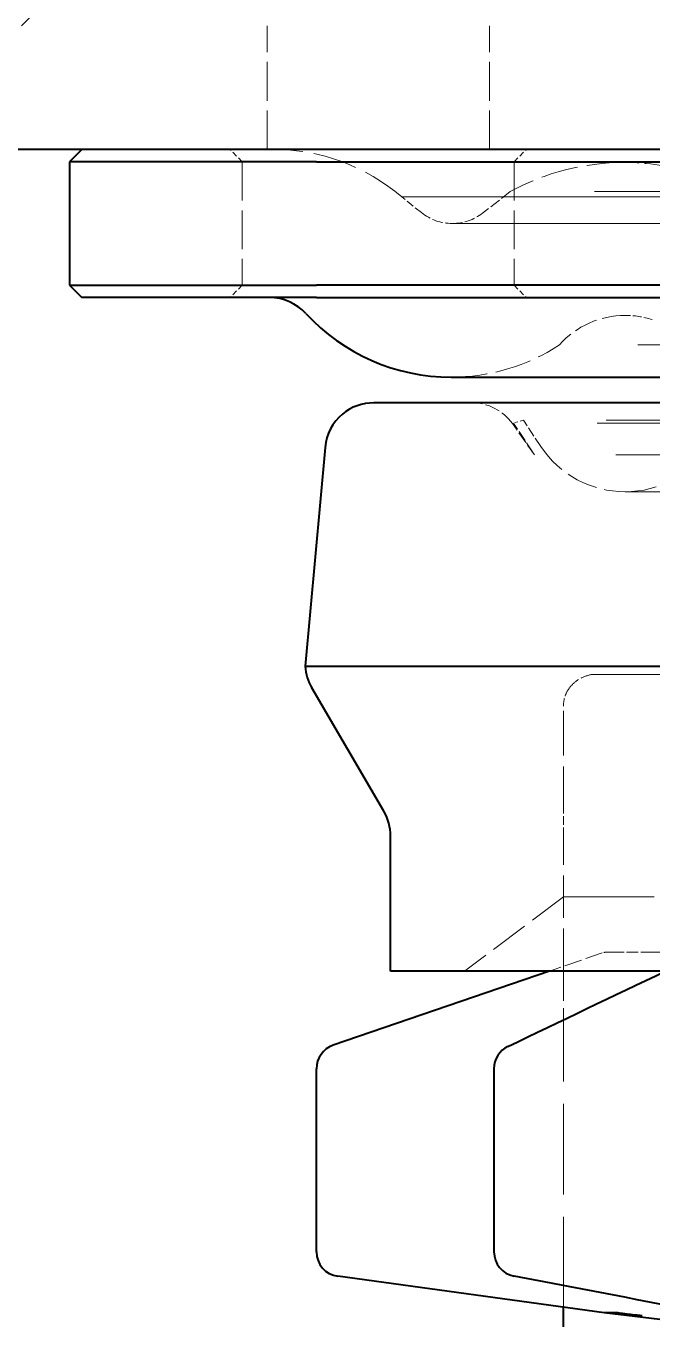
# Model space of a CAD drawing. Header units: millimetres. Extents: x 0 to 51860, y 0 to 5940.
# Drawn here: x 6028.9 to 6054.2, y 1755.7 to 1808 of the extents above; entities that cross this region are included whole.
import ezdxf

# ---------------------------------------------------------------- set-up
doc = ezdxf.new("R2010")
doc.units = ezdxf.units.MM
doc.header["$LTSCALE"] = 10
doc.linetypes.add('DASHED', pattern=[0.2067, 0.1654, -0.0413])
for name, color, linetype, lineweight in [('가려진 것(ISO)', 2, 'DASHED', 18), ('가시적인 것(ISO)', 3, 'Continuous', 40), ('해치(ISO)', 7, 'Continuous', 18)]:
    doc.layers.add(name, color=color, linetype=linetype, lineweight=lineweight)

msp = doc.modelspace()

# ---------------------------------------------------------------- hatches: boundary and pattern name
at = {"layer": '해치(ISO)'}
h = msp.add_hatch(dxfattribs=at)
h.set_pattern_fill('ANSI31', color=256, scale=254, style=0)
h.set_pattern_definition([(45, (0, 0), (-22.45064, 22.45064), [])])
h.paths.add_polyline_path([(6128.1612, 3358.0063), (6043.1612, 3358.0063), (6043.1612, 3355.7063), (6128.1612, 3355.7063)])
h.paths.add_polyline_path([(5363.1612, 3358.0063), (5328.1612, 3358.0063), (5278.1612, 3358.0063), (5278.1612, 3355.7063), (5363.1612, 3355.7063)])
h.paths.add_polyline_path([(5278.1612, 1808.0063), (5378.1612, 1808.0063), (5378.1612, 1838.0063), (5419.9067, 1838.0063), (5419.9067, 1840.3063), (5278.1612, 1840.3063)])
h.paths.add_polyline_path([(5280.4612, 1838.0063), (5375.8612, 1838.0063), (5375.8612, 1810.3063), (5280.4612, 1810.3063)], flags=0)
h.paths.add_polyline_path([(6028.1612, 1808.0063), (6128.1612, 1808.0063), (6128.1612, 1840.3063), (6030.1612, 1840.3063), (6030.1612, 1842.3063), (6017.1612, 1842.3063), (6017.1612, 1880.3063), (6015.1612, 1880.3063), (6015.1612, 1840.3063), (5723.7612, 1840.3063), (5723.7612, 1880.3063), (5721.7612, 1880.3063), (5721.7612, 1842.3063), (5708.7612, 1842.3063), (5708.7612, 1840.3063), (5486.4157, 1840.3063), (5486.4157, 1838.0063), (6028.1612, 1838.0063)])
h.paths.add_polyline_path([(6030.4612, 1810.3063), (6030.4612, 1838.0063), (6125.8612, 1838.0063), (6125.8612, 1810.3063)], flags=0)

# ---------------------------------------------------------------- linework, layer by layer
at = {"layer": '가려진 것(ISO)', "ltscale": 0.952248}
for p, q in [((6038.6612, 1803.0063), (6038.6612, 1808.0063)), ((6047.6612, 1803.0063), (6047.6612, 1808.0063)), ((6037.6612, 1802.5063), (6037.6612, 1797.5063)), ((6048.6612, 1802.5063), (6048.6612, 1797.5063)), ((6050.6612, 1772.7463), (6046.6612, 1769.7463))]:
    msp.add_line(p, q, dxfattribs=at)
at = {"layer": '가려진 것(ISO)', "ltscale": 0.134582}
for p, q in [((6037.6612, 1802.5063), (6037.1612, 1803.0063)), ((6048.6612, 1802.5063), (6049.1612, 1803.0063)), ((6037.6612, 1797.5063), (6037.1612, 1797.0063)), ((6048.6612, 1797.5063), (6049.1612, 1797.0063))]:
    msp.add_line(p, q, dxfattribs=at)
at = {"layer": '가려진 것(ISO)', "ltscale": 12.690289}
msp.add_line((6103.2098, 1802.4763), (6053.1126, 1802.4763), dxfattribs=at)
at = {"layer": '가려진 것(ISO)', "ltscale": 12.93629}
msp.add_line((6112.2067, 1801.0831), (6044.1156, 1801.0831), dxfattribs=at)
at = {"layer": '가려진 것(ISO)', "ltscale": 0.193809}
msp.add_line((6044.9098, 1800.4461), (6044.1156, 1801.0831), dxfattribs=at)
at = {"layer": '가려진 것(ISO)', "ltscale": 0.270452}
msp.add_line((6048.5093, 1801.2964), (6047.3869, 1800.4259), dxfattribs=at)
at = {"layer": '가려진 것(ISO)', "ltscale": 15.022421}
msp.add_line((6107.813, 1801.2964), (6048.5093, 1801.2964), dxfattribs=at)
at = {"layer": '가려진 것(ISO)', "ltscale": 12.159042}
msp.add_line((6046.1612, 1800.0063), (6110.1612, 1800.0063), dxfattribs=at)
at = {"layer": '가려진 것(ISO)', "ltscale": 12.665669}
for p, q in [((6103.1612, 1796.2863), (6053.1612, 1796.2863)), ((6053.1612, 1789.1463), (6103.1612, 1789.1463))]:
    msp.add_line(p, q, dxfattribs=at)
at = {"layer": '가려진 것(ISO)', "ltscale": 14.016286}
msp.add_line((6105.8271, 1795.0907), (6050.4953, 1795.0907), dxfattribs=at)
at = {"layer": '가려진 것(ISO)', "ltscale": 0.079692}
msp.add_line((6049.0383, 1792.0463), (6048.6361, 1791.9292), dxfattribs=at)
at = {"layer": '가려진 것(ISO)', "ltscale": 14.75443}
msp.add_line((6107.2841, 1792.0463), (6049.0383, 1792.0463), dxfattribs=at)
at = {"layer": '가려진 것(ISO)', "ltscale": 0.242935}
msp.add_line((6049.7428, 1790.9824), (6049.0383, 1792.0463), dxfattribs=at)
at = {"layer": '가려진 것(ISO)', "ltscale": 0.296001}
msp.add_line((6049.4939, 1790.6384), (6048.593, 1791.9053), dxfattribs=at)
at = {"layer": '가려진 것(ISO)', "ltscale": 14.958211}
msp.add_line((6107.6863, 1791.9292), (6048.6361, 1791.9292), dxfattribs=at)
at = {"layer": '가려진 것(ISO)', "ltscale": 0.266646}
msp.add_line((6049.4093, 1790.7616), (6048.6361, 1791.9292), dxfattribs=at)
at = {"layer": '가려진 것(ISO)', "ltscale": 14.523619}
msp.add_line((6106.8285, 1790.6384), (6049.4939, 1790.6384), dxfattribs=at)
at = {"layer": '가려진 것(ISO)'}
msp.add_line((6051.7853, 1781.7463), (6051.7856, 1781.7463), dxfattribs=at)
at = {"layer": '가려진 것(ISO)', "ltscale": 2.374723}
msp.add_line((6051.7856, 1781.7463), (6061.9931, 1781.7463), dxfattribs=at)
at = {"layer": '가려진 것(ISO)', "ltscale": 1.039731}
msp.add_line((6050.6612, 1769.7463), (6050.6612, 1775.2056), dxfattribs=at)
at = {"layer": '가려진 것(ISO)', "ltscale": 5.967738}
msp.add_line((6066.6612, 1772.7463), (6050.6612, 1772.7463), dxfattribs=at)
at = {"layer": '가려진 것(ISO)', "ltscale": 0.429769}
msp.add_line((6052.2323, 1770.4792), (6050.0977, 1769.7463), dxfattribs=at)
at = {"layer": '가려진 것(ISO)', "ltscale": 1.032987}
msp.add_line((6052.3946, 1770.5063), (6052.9634, 1770.5063), dxfattribs=at)
at = {"layer": '가려진 것(ISO)', "ltscale": 0.09087}
msp.add_line((6052.9634, 1770.5063), (6053.3246, 1770.5063), dxfattribs=at)
at = {"layer": '가려진 것(ISO)', "ltscale": 1.143737}
msp.add_line((6054.2166, 1770.5063), (6056.5031, 1770.5063), dxfattribs=at)
at = {"layer": '가려진 것(ISO)', "ltscale": 2.211899}
msp.add_line((6050.6612, 1756.1329), (6050.6612, 1767.7463), dxfattribs=at)
at = {"layer": '가려진 것(ISO)', "ltscale": 0.000236881}
msp.add_line((6052.8769, 1755.9063), (6052.8765, 1755.9063), dxfattribs=at)
at = {"layer": '가려진 것(ISO)', "ltscale": 1.078851}
msp.add_arc((6038.9126, 1795.0063), 8, 49.42969, 90, dxfattribs=at)
at = {"layer": '가려진 것(ISO)', "ltscale": 0.914587}
msp.add_arc((6053.1126, 1792.9063), 9.57, 90, 118.75131, dxfattribs=at)
at = {"layer": '가려진 것(ISO)', "ltscale": 0.545535}
msp.add_arc((6053.1126, 1792.9063), 9.57, 72.8491, 90, dxfattribs=at)
at = {"layer": '가려진 것(ISO)', "ltscale": 0.257425}
msp.add_arc((6046.1612, 1802.0063), 2, 231.26654, 270, dxfattribs=at)
at = {"layer": '가려진 것(ISO)', "ltscale": 0.251199}
msp.add_arc((6046.1612, 1802.0063), 2, 270, 307.797, dxfattribs=at)
at = {"layer": '가려진 것(ISO)', "ltscale": 0.573231}
msp.add_arc((6053.1612, 1792.7163), 3.57, 90, 138.3097, dxfattribs=at)
at = {"layer": '가려진 것(ISO)', "ltscale": 0.210425}
msp.add_arc((6053.1612, 1792.7163), 3.57, 72.26088, 90, dxfattribs=at)
at = {"layer": '가려진 것(ISO)', "ltscale": 0.882902}
msp.add_arc((6046.1145, 1801.7846), 8, 270, 303.20232, dxfattribs=at)
at = {"layer": '가려진 것(ISO)', "ltscale": 0.362802}
msp.add_arc((6046.9631, 1790.7463), 2, 35.41718, 90, dxfattribs=at)
at = {"layer": '가려진 것(ISO)', "ltscale": 0.769775}
for start, end in [(213.51499, 270), (270, 326.48501)]:
    msp.add_arc((6053.1612, 1793.2463), 4.1, start, end, dxfattribs=at)
at = {"layer": '가려진 것(ISO)', "ltscale": 0.028356}
msp.add_arc((6053.1612, 1793.2463), 4.5, 213.51499, 215.41718, dxfattribs=at)
at = {"layer": '가려진 것(ISO)', "ltscale": 0.031398}
msp.add_arc((6052.3946, 1770.0063), 0.5, 90, 108.94979, dxfattribs=at)
at = {"layer": '가려진 것(ISO)'}
for start_param, end_param in [(0.0000076, 0.0002028), (0.0000034, 0.0001996)]:
    msp.add_ellipse((6048.8475, 1765.7923), major_axis=(-0.433, 0.9014), ratio=0.669543, start_param=start_param, end_param=end_param, dxfattribs=at)
at = {"layer": '가려진 것(ISO)', "ltscale": 0.306118}
msp.add_open_spline([(6050.8977, 1781.2028), (6050.9962, 1781.3334), (6051.123, 1781.4508), (6051.4279, 1781.64), (6051.5996, 1781.7081), (6051.7855, 1781.7464)], degree=3, knots=[-0.16261921, -0.16261921, -0.16261921, -0.16261921, -0.08131497, -0.08131497, -0.00009578, -0.00009578, -0.00009578, -0.00009578], dxfattribs=at)
at = {"layer": '가려진 것(ISO)', "ltscale": 0.224471}
msp.add_open_spline([(6050.8977, 1781.2028), (6050.8261, 1781.1078), (6050.7672, 1780.9993), (6050.685, 1780.7555), (6050.6612, 1780.6192), (6050.6612, 1780.4709)], degree=3, knots=[0.00001517, 0.00001517, 0.00001517, 0.00001517, 0.05870851, 0.05870851, 0.11740985, 0.11740985, 0.11740985, 0.11740985], dxfattribs=at)
at = {"layer": '가려진 것(ISO)', "ltscale": 1.093846}
msp.add_rational_spline([(6050.6612, 1776.2133), (6050.6612, 1778.1653), (6050.6612, 1780.4709)], [1.05610756276, 1.03714303063, 1.01560301646], degree=2, dxfattribs=at)
at = {"layer": '가려진 것(ISO)', "ltscale": 0.21508}
msp.add_open_spline([(6050.6612, 1775.2056), (6050.6612, 1775.4162), (6050.6612, 1775.659), (6050.6612, 1775.9706), (6050.6612, 1776.0986), (6050.6612, 1776.2133)], degree=3, knots=[-0.75651475, -0.75651475, -0.75651475, -0.75651475, -0.69332259, -0.69332259, -0.64962716, -0.64962716, -0.64962716, -0.64962716], dxfattribs=at)
at = {"layer": '가려진 것(ISO)', "ltscale": 0.25981}
msp.add_open_spline([(6054.2166, 1770.5063), (6054.2007, 1770.5063), (6054.1847, 1770.5063), (6054.1684, 1770.5063), (6054.1384, 1770.5063), (6054.1078, 1770.5063), (6054.0752, 1770.5063), (6054.0456, 1770.5063), (6054.0143, 1770.5063), (6053.9799, 1770.5063), (6053.949, 1770.5063), (6053.9154, 1770.5063), (6053.8788, 1770.5063), (6053.8606, 1770.5063), (6053.8415, 1770.5063), (6053.8218, 1770.5063), (6053.7903, 1770.5063), (6053.7571, 1770.5063), (6053.7223, 1770.5063), (6053.6799, 1770.5063), (6053.6351, 1770.5063), (6053.5883, 1770.5063), (6053.5175, 1770.5063), (6053.4422, 1770.5063), (6053.3648, 1770.5063), (6053.3515, 1770.5063), (6053.3381, 1770.5063), (6053.3246, 1770.5063)], degree=3, knots=[-0.0032042, -0.0032042, -0.0032042, -0.0032042, 0.1095974, 0.1095974, 0.1095974, 0.3181109, 0.3181109, 0.3181109, 0.5072098, 0.5072098, 0.5072098, 0.6773478, 0.6773478, 0.6773478, 0.7624168, 0.7624168, 0.7624168, 0.8985272, 0.8985272, 0.8985272, 1.0641378, 1.0641378, 1.0641378, 1.3147193, 1.3147193, 1.3147193, 1.3578998, 1.3578998, 1.3578998, 1.3578998], dxfattribs=at)
at = {"layer": '가려진 것(ISO)', "ltscale": 0.727408}
msp.add_open_spline([(6050.6612, 1769.7463), (6050.6612, 1769.7184), (6050.6612, 1769.6766), (6050.6612, 1769.4464), (6050.6612, 1769.268), (6050.6612, 1768.8965), (6050.6612, 1768.6569), (6050.6612, 1768.2244), (6050.6612, 1767.9672), (6050.6612, 1767.7463)], degree=3, knots=[1.10510453, 1.10510453, 1.10510453, 1.10510453, 1.22347971, 1.22347971, 1.32052392, 1.32052392, 1.39909544, 1.39909544, 1.46536907, 1.46536907, 1.46536907, 1.46536907], dxfattribs=at)
at = {"layer": '가려진 것(ISO)', "ltscale": 0.001079}
msp.add_open_spline([(6048.6633, 1757.3954), (6048.6618, 1757.3957), (6048.6604, 1757.396), (6048.659, 1757.3963)], degree=3, dxfattribs=at)
at = {"layer": '가려진 것(ISO)', "ltscale": 0.149782}
msp.add_open_spline([(6053.6313, 1755.8234), (6053.4445, 1755.8443), (6053.244, 1755.8668), (6053.0412, 1755.8892), (6052.9803, 1755.8958), (6052.9212, 1755.9021), (6052.9056, 1755.9037), (6052.8899, 1755.9052), (6052.8856, 1755.9056), (6052.881, 1755.906), (6052.8798, 1755.9061), (6052.878, 1755.9062), (6052.8773, 1755.9063), (6052.8769, 1755.9063)], degree=3, knots=[10.61786058, 10.61786058, 10.61786058, 10.61786058, 10.74853807, 10.74853807, 10.79756147, 10.79756147, 10.81475435, 10.81475435, 10.8210947, 10.8210947, 10.82369375, 10.82369375, 10.8260214, 10.8260214, 10.8260214, 10.8260214], dxfattribs=at)
at = {"layer": '가시적인 것(ISO)'}
for p, q in [((6248.1612, 1803.0063), (6028.1612, 1803.0063)), ((6031.1612, 1803.0063), (6030.6612, 1802.5063)), ((6040.6612, 1802.5063), (6030.6612, 1802.5063)), ((6030.6612, 1802.5063), (6030.6612, 1797.5063)), ((6040.6612, 1802.5063), (6115.6612, 1802.5063)), ((6030.6612, 1797.5063), (6040.6612, 1797.5063)), ((6030.6612, 1797.5063), (6031.1612, 1797.0063)), ((6115.6612, 1797.5063), (6040.6612, 1797.5063)), ((6040.6612, 1797.0063), (6031.1612, 1797.0063)), ((6040.6612, 1797.0063), (6115.6612, 1797.0063)), ((6046.1145, 1793.7846), (6110.2079, 1793.7846)), ((6113.3358, 1792.7463), (6042.9866, 1792.7463)), ((6041.0148, 1790.9439), (6040.2096, 1782.0875)), ((6040.2096, 1782.0875), (6116.1128, 1782.0875)), ((6043.3887, 1776.2133), (6040.4782, 1781.2028)), ((6043.6612, 1769.7463), (6043.6612, 1775.2056)), ((6050.0977, 1769.7463), (6041.3364, 1766.7381)), ((6060.6612, 1769.7463), (6043.6612, 1769.7463)), ((6040.6612, 1758.3783), (6040.6612, 1765.7923)), ((6047.8475, 1765.7923), (6047.8475, 1758.3783)), ((6052.3112, 1755.9063), (6041.5251, 1757.3876)), ((6050.6612, 1754.5063), (6050.6612, 1756.1329)), ((6052.8765, 1755.9063), (6052.3112, 1755.9063)), ((6060.6612, 1754.9198), (6052.3112, 1755.9063))]:
    msp.add_line(p, q, dxfattribs=at)
for centre, radius, start, end in [((6038.7624, 1795.0063), 2, 42.67476, 90), ((6046.1145, 1801.7846), 8, 222.67476, 270), ((6042.9866, 1790.7463), 2, 90, 129.33839), ((6043.0065, 1790.7628), 2, 130.08156, 174.80516), ((6042.2058, 1782.2105), 2, 183.52502, 210.25644), ((6041.6612, 1775.2056), 2, 0, 30.25644), ((6041.6612, 1765.7923), 1, 108.94979, 180), ((6048.8475, 1765.7923), 1, 115.65644, 180), ((6041.6612, 1758.3783), 1, 180, 262.17997), ((6048.8475, 1758.3783), 1, 180, 259.12475)]:
    msp.add_arc(centre, radius, start, end, dxfattribs=at)
msp.add_ellipse((6048.8475, 1758.3783), major_axis=(-0.1887, -0.982), ratio=0.7006703, start_param=0.0000001, end_param=0.0001486, dxfattribs=at)
for points in [[(6048.4144, 1766.6937), (6050.5394, 1767.7144), (6052.665, 1768.7331), (6054.7923, 1769.7463)], [(6056.6246, 1755.8732), (6053.9703, 1756.3773), (6051.3166, 1756.8857), (6048.6633, 1757.3954)]]:
    msp.add_open_spline(points, degree=3, dxfattribs=at)
for points, knots in [([(6052.8769, 1755.9062), (6052.8784, 1755.9062), (6052.8835, 1755.9058), (6052.8888, 1755.9053), (6052.8962, 1755.9046), (6052.906, 1755.9036), (6052.9159, 1755.9026), (6052.9471, 1755.8993), (6052.9921, 1755.8945), (6053.0328, 1755.89), (6053.1708, 1755.8749), (6053.3872, 1755.8508), (6053.6313, 1755.8233)], [0, 0, 0, 0, 0.02147933, 0.02147933, 0.02147933, 0.05079873, 0.05079873, 0.05079873, 0.14282718, 0.14282718, 0.14282718, 0.45481315, 0.45481315, 0.45481315, 0.45481315]), ([(6053.6313, 1755.8234), (6053.6417, 1755.8222), (6053.6521, 1755.821), (6053.6625, 1755.8199), (6053.6823, 1755.8177), (6053.702, 1755.8155), (6053.721, 1755.8135), (6053.743, 1755.8112), (6053.7639, 1755.8091), (6053.7834, 1755.8072), (6053.8049, 1755.8051), (6053.823, 1755.8034), (6053.8399, 1755.802)], [0, 0, 0, 0, 0.03164274, 0.03164274, 0.03164274, 0.09250444, 0.09250444, 0.09250444, 0.1626888, 0.1626888, 0.1626888, 0.2399987, 0.2399987, 0.2399987, 0.2399987])]:
    msp.add_open_spline(points, degree=3, knots=knots, dxfattribs=at)

doc.saveas('drawing.dxf')
